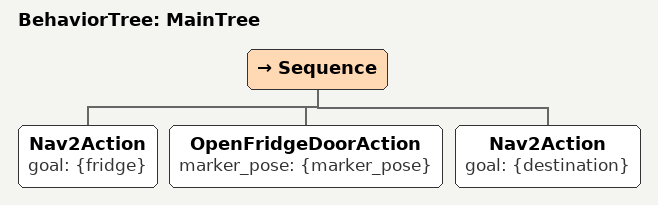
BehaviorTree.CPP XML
<!--
  Behavior tree for getting a beer from the fridge and delivering it
-->
<root main_tree_to_execute="MainTree">
  <BehaviorTree ID="MainTree">
    <Sequence>
      <Nav2Action goal="{fridge}" />
      <OpenFridgeDoorAction marker_pose="{marker_pose}" />
      <Nav2Action goal="{destination}" />
    </Sequence>
  </BehaviorTree>
</root>
